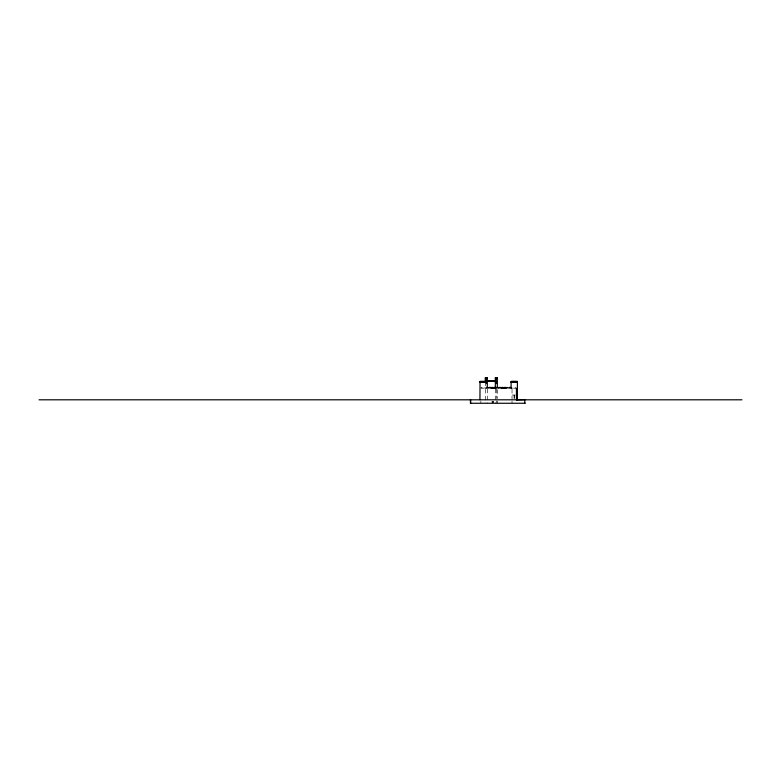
<?xml version="1.0" encoding="UTF-8"?>
<svg xmlns="http://www.w3.org/2000/svg" width="781" height="781" viewBox="0 0 781 781"><rect width="100%" height="100%" fill="white"/><g stroke="black" fill="none" stroke-linecap="round" stroke-linejoin="round"><path stroke-width="0.59" stroke-dasharray="3.9 2.93" d="M492.508 401.6L492.508 402.391L492.596 401.6M492.899 402.391L492.928 401.688M492.001 402.01L493.094 401.981L492.196 401.922M480.852 387.405L481.965 387.405L481.965 388.167M480.852 388.167L484.191 388.167L484.191 387.405M513.429 388.167L515.831 388.167M512.024 395.04L515.362 395.04M492.196 401.659L493.094 401.688M492.196 402.137L493.094 402.166M515.362 387.405L515.362 388.167M514.474 395.04L514.474 398.535M514.035 395.04L514.035 398.535M512.024 389.319L512.024 399.696M512.024 400.887L512.024 403.26M497.321 389.641L497.321 398.583M497.321 400.887L497.321 403.26M496.325 389.094L496.325 398.525M496.325 400.887L496.325 403.26M495.32 389.094L495.32 403.26M493.162 402.449L493.162 401.532L492.128 401.532L492.128 402.449M492.987 401.6L493.045 402.391M492.723 401.6L492.723 402.322M492.362 401.6L492.362 402.322M492.235 401.6L492.196 402.391M487.315 389.094L487.315 403.26M485.304 382.231L485.304 385.794M485.304 389.319L485.304 403.26M480.852 400.936L480.852 403.26"/><path stroke-width="1.17" d="M479.934 381.431L486.231 381.431L486.124 382.094M486.182 383.071L486.124 383.647M496.335 379.566L496.199 380.191L496.433 379.566M485.304 378.063L487.315 378.063M495.32 378.063L497.321 378.063M487.315 380.845L488.037 381.099M495.32 380.845L494.598 381.099M487.315 381.099L495.32 381.099M479.934 382.231L486.231 382.231L486.124 381.431M511.106 382.231L517.403 382.231M485.304 388.167L486.583 388.167L486.583 387.405L489.121 388.167L489.121 387.405L490.4 387.405L490.4 388.167L496.755 388.167L496.755 387.405L498.034 387.405L498.034 388.167L499.303 388.167L499.303 387.405L500.572 387.405L500.572 388.167L506.937 388.167L506.937 387.405L509.485 388.167L509.485 387.405L510.754 387.405L510.754 388.167L512.072 388.167M516.426 388.167L516.475 399.774M39.05 399.804L741.95 399.804M516.475 399.97L524.803 399.696L524.871 403.26M525.154 403.26L470.416 403.26L470.416 399.804M517.403 399.755L517.403 381.431L511.106 381.431L511.116 388.167M517.295 381.431L517.286 382.231M516.983 381.431L516.963 382.231M516.475 381.431L516.475 382.231M515.831 381.431L515.831 382.231M515.362 381.431L515.362 382.231M515.079 381.431L515.079 382.231M513.673 381.431L513.673 382.231M513.459 381.431L513.459 382.231M513.137 381.431L513.137 382.231M512.697 381.431L512.678 382.231M512.326 381.431L512.326 382.231M512.043 381.431L512.043 382.231M511.545 381.431L511.545 382.231M511.233 381.431L511.233 382.231M505.668 388.167L505.668 387.405L504.389 387.405L504.389 388.167M503.12 388.167L503.12 387.405L501.851 387.405L501.851 388.167M497.321 387.503L497.321 377.74L496.921 378.063M495.72 378.063L495.32 377.74L495.32 388.723M495.486 388.167L495.486 387.405L494.217 387.405L494.217 388.167M493.865 381.099L493.133 381.099M492.938 388.167L492.938 387.405L491.669 387.405L491.669 388.167M492.411 381.099L491.679 381.099M490.956 381.099L490.224 381.099M489.492 381.099L488.769 381.099M487.315 387.923L487.315 377.74L486.905 378.063M485.811 381.431L485.811 382.231M485.704 378.063L485.304 377.74L485.304 382.231M485.011 381.431L485.011 382.231M484.659 381.431L484.659 382.231M484.191 381.431L484.191 382.231M483.898 381.431L483.898 382.231M483.654 381.431L483.654 382.231M483.078 381.431L483.078 382.231M482.502 381.431L482.502 382.231M482.267 381.431L482.267 382.231M481.965 381.431L481.965 382.231M481.506 381.431L481.506 382.231M480.852 381.431L480.852 382.231M480.354 381.431L480.354 382.231M480.042 381.431L479.934 399.755M470.67 399.804L470.67 403.26M514.845 381.431L514.825 382.231L514.825 381.431M486.133 379.693L486.495 380.181L486.153 379.644M496.208 381.606L496.57 382.094L496.228 381.567M496.208 383.159L496.57 383.647L496.228 383.12M514.269 382.231L514.269 381.431L514.249 382.231"/></g></svg>
